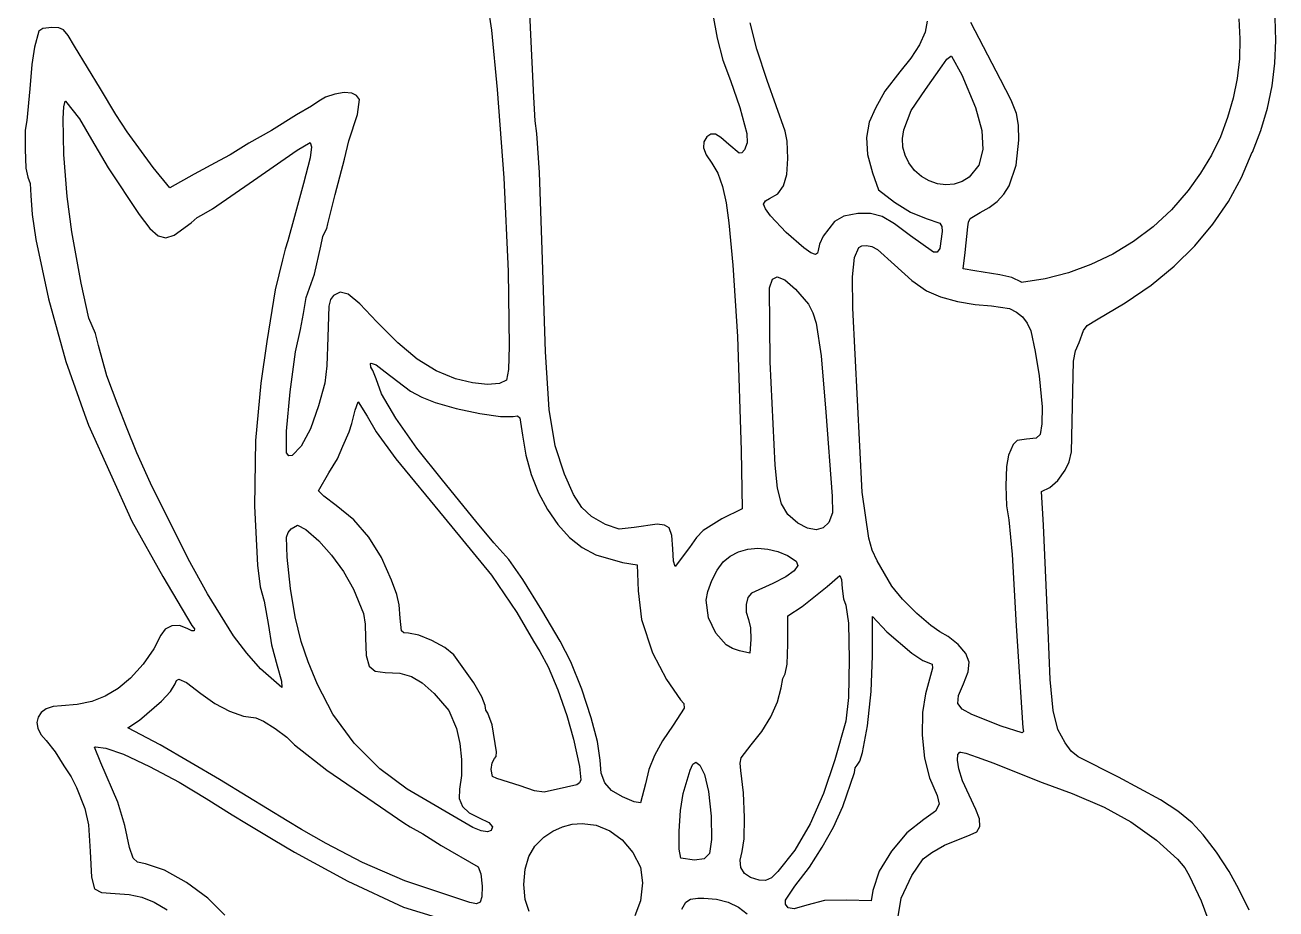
# Model space of a CAD drawing. Extents: x 5 to 193, y 5 to 200.
# Drawn here: x 4.7 to 121.3, y 49.7 to 132 of the extents above; entities that cross this region are included whole.
import ezdxf

# ---------------------------------------------------------------- set-up
doc = ezdxf.new("R2010")
doc.units = 0

msp = doc.modelspace()

# ---------------------------------------------------------------- linework, layer by layer
at = {"layer": 'Layer 1'}
for p, q in [((51.841493, 131.828647), (51.497535, 139.695592)), ((47.864272, 133.813499), (48.207882, 131.581703)), ((68.84245, 133.039512), (69.225745, 130.834129)), ((7.215105, 131.828647), (6.38454, 131.729466)), ((7.86166, 131.79192), (7.215105, 131.828647)), ((8.309938, 131.583717), (7.86166, 131.79192)), ((52.150174, 125.337536), (51.841493, 131.828647)), ((72.945222, 129.812812), (72.309088, 132.264078)), ((88.803785, 132.393092), (88.60963, 131.393524)), ((95.647674, 126.969133), (92.877681, 132.290577)), ((117.876897, 132.609036), (117.972495, 130.759458)), ((121.328941, 130.604876), (121.252163, 132.717952)), ((5.998022, 131.475869), (5.592328, 129.994203)), ((6.38454, 131.729466), (5.998022, 131.475869)), ((8.735557, 131.057007), (8.309938, 131.583717)), ((9.314133, 130.064758), (8.735557, 131.057007)), ((48.207882, 131.581703), (48.728229, 126.043092)), ((69.225745, 130.834129), (69.767227, 128.786456)), ((88.60963, 131.393524), (88.087362, 130.212442)), ((117.972495, 130.759458), (117.916134, 128.905633)), ((5.592328, 129.994203), (5.335286, 128.383204)), ((11.73948, 126.104828), (9.314133, 130.064758)), ((73.881285, 126.889758), (72.945222, 129.812812)), ((88.087362, 130.212442), (87.288305, 128.94429)), ((121.234952, 128.4886), (121.328941, 130.604876)), ((5.335286, 128.383204), (5.160175, 126.096008)), ((69.767227, 128.786456), (70.46816, 126.889758)), ((87.288305, 128.94429), (86.263785, 127.683508)), ((90.197257, 128.230314), (90.654468, 128.872694)), ((90.654468, 128.872694), (91.008646, 129.156356)), ((91.008646, 129.156356), (91.070382, 129.147536)), ((91.008646, 129.156356), (91.008646, 129.156356)), ((91.070382, 129.147536), (92.037618, 127.412716)), ((117.916134, 128.905633), (117.70637, 127.057253)), ((120.968883, 126.380222), (121.234952, 128.4886)), ((86.263785, 127.683508), (84.852674, 125.893161)), ((88.645035, 126.025453), (90.197257, 128.230314)), ((92.037618, 127.412716), (93.31934, 124.349758)), ((5.160175, 126.096008), (4.877953, 123.159133)), ((13.17705, 123.705939), (11.73948, 126.104828)), ((48.728229, 126.043092), (49.35473, 117.793585)), ((70.46816, 126.889758), (71.360947, 124.349453)), ((75.574618, 122.171356), (73.881285, 126.889758)), ((87.320851, 124.069193), (88.645035, 126.025453)), ((96.628022, 125.033391), (95.647674, 126.969133)), ((117.70637, 127.057253), (117.341759, 125.224007)), ((120.529417, 124.290838), (120.968883, 126.380222)), ((8.32391, 124.435163), (8.458647, 124.949481)), ((8.458647, 124.949481), (8.476286, 124.9583)), ((8.476286, 124.9583), (9.800372, 123.294961)), ((8.476286, 124.9583), (8.476286, 124.9583)), ((32.112396, 124.940661), (31.40684, 124.490869)), ((32.733164, 125.313556), (32.112396, 124.940661)), ((33.580388, 125.598607), (32.733164, 125.313556)), ((34.458703, 125.746507), (33.580388, 125.598607)), ((35.172743, 125.707953), (34.458703, 125.746507)), ((35.601249, 125.475374), (35.172743, 125.707953)), ((35.878299, 125.11705), (35.601249, 125.475374)), ((35.702972, 123.710494), (35.878299, 125.11705)), ((52.254407, 123.113499), (52.150174, 125.337536)), ((84.852674, 125.893161), (84.006007, 124.305661)), ((97.134813, 123.788453), (96.628022, 125.033391)), ((117.341759, 125.224007), (116.820857, 123.415585)), ((8.264547, 123.339781), (8.32391, 124.435163)), ((14.235383, 122.091981), (13.17705, 123.705939)), ((30.013368, 123.679481), (27.702675, 122.233092)), ((31.40684, 124.490869), (30.013368, 123.679481)), ((34.881701, 121.245314), (35.702972, 123.710494)), ((71.360947, 124.349453), (72.011563, 121.950869)), ((84.006007, 124.305661), (83.403323, 123.001208)), ((86.626349, 122.293022), (87.320851, 124.069193)), ((93.31934, 124.349758), (93.909665, 122.223135)), ((97.323572, 122.722743), (97.134813, 123.788453)), ((119.915239, 122.231544), (120.529417, 124.290838)), ((4.877953, 123.159133), (4.729791, 122.234551)), ((8.342284, 119.992504), (8.264547, 123.339781)), ((9.800372, 123.294961), (10.910453, 121.368786)), ((52.432396, 121.924411), (52.254407, 123.113499)), ((83.403323, 123.001208), (83.155032, 121.55461)), ((97.349826, 121.324689), (97.323572, 122.722743)), ((116.820857, 123.415585), (116.142219, 121.641675)), ((4.729791, 122.234551), (4.709411, 120.469608)), ((10.910453, 121.368786), (12.473918, 118.736519)), ((16.643092, 118.775869), (14.235383, 122.091981)), ((27.702675, 122.233092), (25.586009, 121.033647)), ((52.67912, 118.296519), (52.432396, 121.924411)), ((68.263299, 121.615731), (67.985631, 121.162904)), ((68.650496, 121.889322), (68.263299, 121.615731)), ((69.064227, 121.884409), (68.650496, 121.889322)), ((69.591226, 121.570973), (69.064227, 121.884409)), ((70.318229, 120.918994), (69.591226, 121.570973)), ((72.011563, 121.950869), (72.039014, 121.078331)), ((75.74921, 121.212143), (75.574618, 122.171356)), ((83.155032, 121.55461), (83.261673, 119.977617)), ((86.513983, 121.466084), (86.626349, 122.293022)), ((86.557544, 120.676504), (86.513983, 121.466084)), ((93.909665, 122.223135), (94.008259, 120.439485)), ((97.121927, 118.978212), (97.349826, 121.324689)), ((116.142219, 121.641675), (115.304402, 119.911969)), ((119.125035, 120.213439), (119.915239, 122.231544)), ((4.709411, 120.469608), (4.799759, 118.724306)), ((25.586009, 121.033647), (23.848578, 119.940036)), ((26.009342, 117.567606), (30.092743, 120.381008)), ((30.092743, 120.381008), (31.283368, 121.104203)), ((31.283368, 121.104203), (31.404475, 120.689185)), ((31.404475, 120.689185), (31.303629, 119.679989)), ((34.484826, 119.551981), (34.881701, 121.245314)), ((67.985631, 121.162904), (67.96965, 120.61319)), ((67.96965, 120.61319), (68.21735, 119.956206)), ((71.291252, 120.100696), (70.318229, 120.918994)), ((71.535149, 120.14065), (71.291252, 120.100696)), ((71.782257, 120.425106), (71.535149, 120.14065)), ((72.039014, 121.078331), (71.782257, 120.425106)), ((75.821563, 119.596078), (75.74921, 121.212143)), ((86.756533, 119.921729), (86.557544, 120.676504)), ((94.008259, 120.439485), (93.614667, 118.992603)), ((118.108497, 117.831091), (119.107396, 120.186981)), ((119.107396, 120.186981), (119.125035, 120.213439)), ((8.632543, 116.081007), (8.342284, 119.992504)), ((22.825523, 119.410869), (20.47955, 118.140869)), ((23.848578, 119.940036), (22.825523, 119.410869)), ((31.303629, 119.679989), (30.666007, 117.294203)), ((33.620521, 116.253508), (34.484826, 119.551981)), ((68.21735, 119.956206), (68.730729, 119.181564)), ((68.730729, 119.181564), (69.285328, 118.244299)), ((75.724468, 118.13153), (75.821563, 119.596078)), ((83.261673, 119.977617), (83.723785, 118.281981)), ((87.110451, 119.199203), (86.756533, 119.921729)), ((87.643912, 118.497204), (87.110451, 119.199203)), ((93.614667, 118.992603), (92.728438, 117.876286)), ((96.447642, 117.072853), (97.121927, 118.978212)), ((115.304402, 119.911969), (114.305961, 118.236156)), ((4.799759, 118.724306), (4.983786, 117.858647)), ((4.983786, 117.858647), (5.183105, 117.287228)), ((12.473918, 118.736519), (15.364273, 114.383786)), ((18.212953, 116.870869), (16.643092, 118.775869)), ((20.47955, 118.140869), (18.212953, 116.870869)), ((49.35473, 117.793585), (49.750908, 109.118687)), ((52.952743, 110.212189), (52.67912, 118.296519)), ((69.285328, 118.244299), (69.73287, 117.006243)), ((75.421533, 117.047962), (75.724468, 118.13153)), ((83.723785, 118.281981), (84.288229, 116.7033)), ((88.286256, 117.934152), (87.643912, 118.497204)), ((89.007154, 117.517234), (88.286256, 117.934152)), ((92.728438, 117.876286), (92.069705, 117.454693)), ((114.305961, 118.236156), (113.145451, 116.623925)), ((116.887887, 115.59561), (118.108497, 117.831091)), ((5.183105, 117.287228), (5.266008, 116.156494)), ((22.199342, 114.912953), (26.009342, 117.567606)), ((30.666007, 117.294203), (29.81934, 114.189758)), ((69.73287, 117.006243), (70.074011, 115.466786)), ((74.895279, 116.310205), (75.421533, 117.047962)), ((84.288229, 116.7033), (85.769896, 115.530314)), ((89.776276, 117.25364), (89.007154, 117.517234)), ((90.563295, 117.150559), (89.776276, 117.25364)), ((91.337881, 117.215181), (90.563295, 117.150559)), ((92.069705, 117.454693), (91.337881, 117.215181)), ((95.943136, 116.285683), (96.447642, 117.072853)), ((113.145451, 116.623925), (111.582953, 114.837277)), ((5.266008, 116.156494), (5.387137, 114.376336)), ((9.076008, 112.778647), (8.632543, 116.081007)), ((32.923785, 113.519481), (33.620521, 116.253508)), ((70.074011, 115.466786), (70.30941, 113.625314)), ((73.563785, 115.345106), (73.731109, 115.652826)), ((73.731109, 115.652826), (74.128229, 115.883092)), ((74.128229, 115.883092), (74.895279, 116.310205)), ((85.769896, 115.530314), (87.251563, 114.613856)), ((94.599459, 115.042537), (95.327071, 115.608899)), ((95.327071, 115.608899), (95.943136, 116.285683)), ((115.440209, 113.478289), (116.887887, 115.59561)), ((5.387137, 114.376336), (5.725876, 112.07703)), ((15.364273, 114.383786), (16.346539, 113.08371)), ((20.752825, 114.123797), (21.176286, 114.339689)), ((21.176286, 114.339689), (22.199342, 114.912953)), ((73.737702, 114.912988), (73.563785, 115.345106)), ((74.203304, 114.274101), (73.737702, 114.912988)), ((82.339132, 114.4808), (81.032053, 114.245498)), ((83.540167, 114.475026), (82.339132, 114.4808)), ((84.605642, 114.19245), (83.540167, 114.475026)), ((87.251563, 114.613856), (88.733229, 114.031008)), ((92.834174, 114.015851), (93.760313, 114.586633)), ((93.760313, 114.586633), (94.599459, 115.042537)), ((111.582953, 114.837277), (109.87816, 113.251821)), ((18.627467, 112.469967), (20.188509, 113.616494)), ((20.188509, 113.616494), (20.752825, 114.123797)), ((29.81934, 114.189758), (29.210799, 111.949619)), ((32.854801, 113.077603), (32.923785, 113.519481)), ((70.30941, 113.625314), (70.706285, 109.674203)), ((75.672659, 112.701973), (74.203304, 114.274101)), ((80.160729, 113.731147), (79.127681, 112.358384)), ((81.032053, 114.245498), (80.160729, 113.731147)), ((85.768174, 113.535907), (84.605642, 114.19245)), ((87.260382, 112.408231), (85.768174, 113.535907)), ((88.733229, 114.031008), (89.995009, 113.586802)), ((89.995009, 113.586802), (90.179752, 113.281354)), ((90.179752, 113.281354), (90.214896, 112.796286)), ((92.349201, 110.847189), (92.587326, 113.228439)), ((92.587326, 113.228439), (92.653286, 113.681058)), ((92.653286, 113.681058), (92.834174, 114.015851)), ((109.87816, 113.251821), (108.048095, 111.86943)), ((113.760102, 111.476879), (115.440209, 113.478289)), ((5.725876, 112.07703), (6.908306, 106.522556)), ((9.931494, 107.980869), (9.076008, 112.778647)), ((16.346539, 113.08371), (17.116445, 112.39065)), ((17.116445, 112.39065), (17.826063, 112.215702)), ((17.826063, 112.215702), (18.627467, 112.469967)), ((32.271146, 111.446911), (32.462722, 112.344031)), ((32.462722, 112.344031), (32.68566, 112.805106)), ((32.68566, 112.805106), (32.854801, 113.077603)), ((77.298046, 111.28063), (75.672659, 112.701973)), ((79.127681, 112.358384), (78.777841, 111.623708)), ((89.412326, 110.873647), (87.260382, 112.408231)), ((90.214896, 112.796286), (90.005951, 111.216347)), ((28.972674, 111.164689), (28.71691, 110.168092)), ((29.210799, 111.949619), (28.972674, 111.164689)), ((31.680829, 108.845727), (32.271146, 111.446911)), ((77.958687, 110.830224), (77.298046, 111.28063)), ((78.40566, 110.661981), (77.958687, 110.830224)), ((78.643785, 111.041217), (78.574196, 110.773229)), ((78.777841, 111.623708), (78.643785, 111.041217)), ((82.039271, 110.388578), (82.428894, 111.317434)), ((82.428894, 111.317434), (82.720611, 111.471945)), ((82.720611, 111.471945), (83.16816, 111.508647)), ((83.16816, 111.508647), (83.654868, 111.424672)), ((83.16816, 111.508647), (83.16816, 111.508647)), ((83.654868, 111.424672), (84.194866, 111.134048)), ((84.194866, 111.134048), (85.769896, 109.700661)), ((89.755937, 110.887688), (89.412326, 110.873647)), ((90.005951, 111.216347), (89.755937, 110.887688)), ((92.163993, 109.321425), (92.349201, 110.847189)), ((108.048095, 111.86943), (106.109777, 110.69198)), ((111.84221, 109.589132), (113.760102, 111.476879)), ((28.71691, 110.168092), (28.03195, 107.35721)), ((53.226407, 101.592018), (52.952743, 110.212189)), ((70.706285, 109.674203), (71.130532, 103.029526)), ((78.574196, 110.773229), (78.40566, 110.661981)), ((81.861772, 108.588008), (82.039271, 110.388578)), ((85.769896, 109.700661), (87.377656, 108.241593)), ((104.080229, 109.721344), (101.976471, 108.959396)), ((106.109777, 110.69198), (104.080229, 109.721344)), ((30.921771, 106.649133), (31.680829, 108.845727)), ((49.750908, 109.118687), (49.849618, 102.134863)), ((74.38267, 108.351954), (74.842604, 108.598231)), ((74.842604, 108.598231), (75.545462, 108.292035)), ((74.842604, 108.598231), (74.842604, 108.598231)), ((81.88934, 105.661356), (81.861772, 108.588008)), ((93.239965, 109.127397), (92.163993, 109.321425)), ((95.577118, 108.783439), (93.239965, 109.127397)), ((96.694376, 108.51154), (95.577118, 108.783439)), ((97.596771, 108.086703), (96.694376, 108.51154)), ((101.976471, 108.959396), (99.815524, 108.408011)), ((109.681172, 107.812799), (111.84221, 109.589132)), ((10.663508, 104.735314), (9.931494, 107.980869)), ((28.03195, 107.35721), (27.252884, 102.556911)), ((74.128229, 107.557536), (74.38267, 108.351954)), ((74.186227, 100.659163), (74.128229, 107.557536)), ((75.545462, 108.292035), (76.527118, 107.434064)), ((76.527118, 107.434064), (77.738048, 106.026194)), ((87.377656, 108.241593), (88.759688, 107.266494)), ((97.61441, 108.069064), (97.596771, 108.086703)), ((99.815524, 108.408011), (97.61441, 108.069064)), ((107.271632, 106.145632), (109.681172, 107.812799)), ((6.908306, 106.522556), (8.517538, 100.696232)), ((30.666007, 105.158647), (30.921771, 106.649133)), ((33.182653, 106.465634), (33.017188, 105.853536)), ((33.47059, 106.834342), (33.182653, 106.465634)), ((34.092484, 107.167361), (33.47059, 106.834342)), ((34.838418, 106.952634), (34.092484, 107.167361)), ((35.90806, 106.070219), (34.838418, 106.952634)), ((88.759688, 107.266494), (90.052725, 106.733791)), ((90.052725, 106.733791), (91.625745, 106.293232)), ((91.625745, 106.293232), (93.280476, 105.990936)), ((104.608229, 104.585383), (107.271632, 106.145632)), ((30.401424, 103.676981), (30.666007, 105.158647)), ((33.017188, 105.853536), (32.923785, 102.953786)), ((37.501076, 104.400175), (35.90806, 106.070219)), ((77.738048, 106.026194), (78.148239, 105.242143)), ((78.148239, 105.242143), (78.465892, 104.253538)), ((82.762465, 88.507536), (81.88934, 105.661356)), ((93.280476, 105.990936), (94.818646, 105.873022)), ((94.818646, 105.873022), (96.493811, 105.618947)), ((96.493811, 105.618947), (97.153193, 105.303804)), ((97.153193, 105.303804), (97.70069, 104.856052)), ((11.269004, 103.295161), (10.663508, 104.735314)), ((39.452518, 102.419369), (37.501076, 104.400175)), ((78.465892, 104.253538), (78.936519, 101.209235)), ((97.70069, 104.856052), (98.141491, 104.270287)), ((98.141491, 104.270287), (98.480783, 103.541104)), ((103.370474, 103.596606), (103.733949, 104.061921)), ((103.733949, 104.061921), (104.608229, 104.585383)), ((11.571911, 102.195314), (11.269004, 103.295161)), ((29.931636, 101.596377), (30.401424, 103.676981)), ((32.923785, 102.953786), (32.850167, 100.298339)), ((71.130532, 103.029526), (71.464757, 92.396911)), ((98.480783, 103.541104), (98.87559, 101.630869)), ((102.976632, 102.468717), (103.370474, 103.596606)), ((12.351538, 99.373321), (11.571911, 102.195314)), ((27.252884, 102.556911), (26.688439, 98.667536)), ((29.427454, 97.882747), (29.931636, 101.596377)), ((41.271439, 100.915692), (39.452518, 102.419369)), ((49.849618, 102.134863), (49.76644, 99.938499)), ((53.574921, 96.218217), (53.226407, 101.592018)), ((98.87559, 101.630869), (99.263646, 99.373092)), ((102.448028, 100.738812), (102.636338, 101.702666)), ((102.636338, 101.702666), (102.976632, 102.468717)), ((8.517538, 100.696232), (10.257814, 95.801217)), ((32.850167, 100.298339), (32.668021, 98.685175)), ((36.927813, 100.501981), (36.97191, 100.546078)), ((36.941936, 100.177202), (36.927813, 100.501981)), ((36.97191, 100.546078), (37.454385, 100.369801)), ((36.97191, 100.546078), (36.97191, 100.546078)), ((37.454385, 100.369801), (38.294826, 99.734689)), ((43.041828, 99.82693), (41.271439, 100.915692)), ((74.630938, 91.047536), (74.186227, 100.659163)), ((78.936519, 101.209235), (79.375799, 95.986425)), ((102.350451, 96.533231), (102.448028, 100.738812)), ((13.379897, 96.550869), (12.351538, 99.373321)), ((37.13066, 99.858161), (36.941936, 100.177202)), ((37.43934, 99.08205), (37.13066, 99.858161)), ((38.294826, 99.734689), (40.645859, 97.926622)), ((44.847674, 99.090869), (43.041828, 99.82693)), ((49.76644, 99.938499), (49.583715, 98.958578)), ((99.263646, 99.373092), (99.521999, 96.478064)), ((26.688439, 98.667536), (26.196991, 93.345811)), ((32.668021, 98.685175), (32.059479, 96.550869)), ((37.934336, 97.676577), (37.43934, 99.08205)), ((46.425082, 98.701653), (44.847674, 99.090869)), ((47.835914, 98.547551), (46.425082, 98.701653)), ((48.936636, 98.632035), (47.835914, 98.547551)), ((49.583715, 98.958578), (48.936636, 98.632035)), ((29.079528, 94.193299), (29.427454, 97.882747)), ((35.472604, 96.153994), (35.763646, 96.921286)), ((35.763646, 96.921286), (36.601493, 95.598369)), ((35.763646, 96.921286), (35.763646, 96.921286)), ((39.275265, 95.41427), (37.934336, 97.676577)), ((40.645859, 97.926622), (41.70678, 97.367646)), ((41.70678, 97.367646), (42.942674, 96.886008)), ((42.942674, 96.886008), (44.905774, 96.321158)), ((10.257814, 95.801217), (10.62823, 94.769342)), ((14.156008, 94.575314), (13.379897, 96.550869)), ((32.059479, 96.550869), (31.318045, 94.426181)), ((35.181563, 94.901633), (35.472604, 96.153994)), ((44.905774, 96.321158), (47.098864, 95.85511)), ((47.098864, 95.85511), (49.032869, 95.575987)), ((50.218715, 95.571911), (50.612333, 95.631434)), ((50.612333, 95.631434), (50.839459, 95.459023)), ((54.126078, 92.838572), (53.574921, 96.218217)), ((79.375799, 95.986425), (79.966701, 88.145939)), ((99.521999, 96.478064), (99.498478, 94.886836)), ((102.252468, 92.290956), (102.350451, 96.533231)), ((10.62823, 94.769342), (14.676355, 85.826425)), ((15.143786, 92.176425), (14.156008, 94.575314)), ((34.934618, 94.143161), (35.181563, 94.901633)), ((36.601493, 95.598369), (37.43934, 94.134342)), ((41.246045, 92.624446), (39.275265, 95.41427)), ((49.032869, 95.575987), (50.218715, 95.571911)), ((50.839459, 95.459023), (51.10066, 93.825661)), ((99.498478, 94.886836), (99.36066, 93.896217)), ((26.196991, 93.345811), (26.099671, 87.21254)), ((29.078507, 92.185244), (29.079528, 94.193299)), ((31.318045, 94.426181), (30.437521, 92.789859)), ((34.352535, 92.802606), (34.934618, 94.143161)), ((37.43934, 94.134342), (39.289743, 91.622289)), ((51.10066, 93.825661), (51.401014, 91.955614)), ((97.189926, 93.334669), (96.82066, 92.952536)), ((98.08184, 93.446425), (97.189926, 93.334669)), ((98.95887, 93.55802), (98.08184, 93.446425)), ((99.36066, 93.896217), (98.95887, 93.55802)), ((16.413786, 89.354203), (15.143786, 92.176425)), ((29.303998, 91.908915), (29.078507, 92.185244)), ((30.437521, 92.789859), (29.622733, 91.942635)), ((33.828244, 91.629893), (34.352535, 92.802606)), ((43.63059, 89.636425), (41.246045, 92.624446)), ((55.007674, 90.200869), (54.126078, 92.838572)), ((71.464757, 92.396911), (71.57941, 86.972953)), ((96.82066, 92.952536), (96.406146, 91.973578)), ((102.051705, 91.34399), (102.252468, 92.290956)), ((29.622733, 91.942635), (29.303998, 91.908915)), ((33.047257, 90.306703), (33.828244, 91.629893)), ((39.289743, 91.622289), (43.780521, 86.143925)), ((51.401014, 91.955614), (51.900327, 90.153999)), ((74.858225, 88.902219), (74.630938, 91.047536)), ((96.406146, 91.973578), (96.214198, 90.907205)), ((101.680174, 90.562467), (102.051705, 91.34399)), ((32.077118, 88.631008), (33.047257, 90.306703)), ((51.900327, 90.153999), (52.577793, 88.454684)), ((55.83927, 88.310647), (55.007674, 90.200869)), ((96.214198, 90.907205), (96.152364, 89.109259)), ((100.979122, 89.595088), (101.680174, 90.562467)), ((19.932745, 82.298647), (16.413786, 89.354203)), ((32.559878, 88.135288), (32.077118, 88.631008)), ((46.743854, 85.826425), (43.63059, 89.636425)), ((75.227165, 87.443143), (74.858225, 88.902219)), ((96.152364, 89.109259), (96.219625, 87.235347)), ((99.457674, 88.586911), (100.233785, 88.966147)), ((100.233785, 88.966147), (100.979122, 89.595088)), ((33.717535, 87.281633), (32.559878, 88.135288)), ((52.577793, 88.454684), (53.412608, 86.891532)), ((56.605041, 87.078598), (55.83927, 88.310647)), ((79.966701, 88.145939), (79.974733, 86.606)), ((83.365931, 84.246078), (82.762465, 88.507536)), ((99.660521, 85.438369), (99.457674, 88.586911)), ((26.099671, 87.21254), (26.373906, 81.726768)), ((35.354762, 85.945811), (33.717535, 87.281633)), ((53.412608, 86.891532), (54.383967, 85.498411)), ((57.522424, 86.236903), (56.605041, 87.078598)), ((71.57941, 86.972953), (69.683229, 86.029272)), ((75.831567, 86.43248), (75.227165, 87.443143)), ((76.765243, 85.632397), (75.831567, 86.43248)), ((79.974733, 86.606), (79.649201, 85.676494)), ((96.219625, 87.235347), (96.414965, 85.941078)), ((14.676355, 85.826425), (17.557499, 80.647843)), ((29.519479, 85.103231), (30.110382, 85.456008)), ((30.110382, 85.456008), (30.877674, 85.032675)), ((30.110382, 85.456008), (30.110382, 85.456008)), ((36.773148, 84.320861), (35.354762, 85.945811)), ((43.780521, 86.143925), (48.181424, 80.781703)), ((48.428368, 83.797953), (46.743854, 85.826425)), ((54.383967, 85.498411), (55.471068, 84.309185)), ((58.808854, 85.517744), (57.522424, 86.236903)), ((60.107999, 85.056024), (58.808854, 85.517744)), ((61.489965, 85.226703), (60.107999, 85.056024)), ((63.640378, 85.532935), (61.489965, 85.226703)), ((64.324006, 85.449587), (63.640378, 85.532935)), ((64.761979, 85.209064), (64.324006, 85.449587)), ((64.999399, 84.489043), (64.761979, 85.209064)), ((69.683229, 86.029272), (67.919191, 84.950872)), ((77.654606, 85.161207), (76.765243, 85.632397)), ((78.454589, 85.011806), (77.654606, 85.161207)), ((79.130888, 85.183725), (78.454589, 85.011806)), ((79.649201, 85.676494), (79.130888, 85.183725)), ((96.414965, 85.941078), (96.73109, 82.705011)), ((100.092674, 75.666425), (99.660521, 85.438369)), ((29.085546, 84.324645), (29.229511, 84.768063)), ((29.140243, 82.457397), (29.085546, 84.324645)), ((29.229511, 84.768063), (29.519479, 85.103231)), ((30.877674, 85.032675), (32.093541, 83.995521)), ((32.093541, 83.995521), (33.29273, 82.656729)), ((37.951366, 82.436662), (36.773148, 84.320861)), ((55.471068, 84.309185), (56.653103, 83.357721)), ((65.097118, 83.233508), (64.999399, 84.489043)), ((67.302386, 84.290408), (66.64934, 83.356981)), ((67.919191, 84.950872), (67.302386, 84.290408)), ((83.689438, 83.102035), (83.365931, 84.246078)), ((49.813021, 82.245731), (48.428368, 83.797953)), ((56.653103, 83.357721), (57.909271, 82.677883)), ((65.159295, 82.078468), (65.097118, 83.233508)), ((66.64934, 83.356981), (65.308785, 81.601911)), ((70.441137, 82.570103), (71.219933, 82.962275)), ((71.219933, 82.962275), (72.090274, 83.201227)), ((72.090274, 83.201227), (73.016979, 83.286425)), ((73.016979, 83.286425), (73.965278, 83.217864)), ((73.016979, 83.286425), (73.016979, 83.286425)), ((73.965278, 83.217864), (74.901741, 82.9955)), ((74.901741, 82.9955), (75.793202, 82.618737)), ((84.138299, 82.113439), (83.689438, 83.102035)), ((21.714273, 79.053092), (19.932745, 82.298647)), ((26.373906, 81.726768), (26.643301, 79.682644)), ((29.458963, 79.526945), (29.140243, 82.457397)), ((33.29273, 82.656729), (34.395641, 81.116848)), ((38.86809, 80.323092), (37.951366, 82.436662)), ((51.110198, 80.386209), (49.813021, 82.245731)), ((57.909271, 82.677883), (60.405174, 81.972328)), ((60.405174, 81.972328), (61.772188, 81.734203)), ((61.772188, 81.734203), (61.869201, 79.317675)), ((65.308785, 81.601911), (65.159295, 82.078468)), ((69.232753, 81.257604), (69.789063, 82.025244)), ((69.789063, 82.025244), (70.441137, 82.570103)), ((75.793202, 82.618737), (76.606493, 82.086981)), ((76.755385, 81.697473), (76.416535, 81.198804)), ((76.606493, 82.086981), (76.755385, 81.697473)), ((85.522951, 79.758647), (84.138299, 82.113439)), ((96.73109, 82.705011), (97.111701, 76.072119)), ((17.557499, 80.647843), (20.250245, 76.107397)), ((34.395641, 81.116848), (35.322674, 79.476425)), ((48.181424, 80.781703), (50.545207, 77.295193)), ((68.726343, 80.275035), (69.232753, 81.257604)), ((75.625858, 80.626081), (74.419271, 80.014411)), ((76.416535, 81.198804), (75.625858, 80.626081)), ((79.481632, 79.741008), (80.681076, 80.746425)), ((80.681076, 80.746425), (80.838109, 80.392588)), ((80.681076, 80.746425), (80.681076, 80.746425)), ((26.643301, 79.682644), (26.99712, 78.347536)), ((29.902121, 76.887425), (29.458963, 79.526945)), ((35.322674, 79.476425), (36.255964, 77.214293)), ((39.379618, 78.973717), (38.86809, 80.323092)), ((52.902613, 77.516185), (51.110198, 80.386209)), ((61.869201, 79.317675), (62.175483, 76.641707)), ((68.356623, 79.274602), (68.726343, 80.275035)), ((74.419271, 80.014411), (72.434896, 79.097189)), ((77.162118, 77.853647), (79.481632, 79.741008)), ((80.838109, 80.392588), (80.901563, 79.538161)), ((80.901563, 79.538161), (80.997996, 78.582891)), ((86.521109, 78.558445), (85.522951, 79.758647)), ((24.134515, 75.144285), (21.714273, 79.053092)), ((26.99712, 78.347536), (27.393995, 76.089758)), ((39.603824, 78.005597), (39.379618, 78.973717)), ((68.210382, 78.453369), (68.356623, 79.274602)), ((68.439885, 76.801633), (68.210382, 78.453369)), ((72.10265, 78.698024), (71.933617, 78.057764)), ((72.434896, 79.097189), (72.10265, 78.698024)), ((80.997996, 78.582891), (81.227882, 77.994758)), ((87.852636, 77.212653), (86.521109, 78.558445)), ((36.255964, 77.214293), (36.404921, 76.230686)), ((39.697118, 76.786494), (39.603824, 78.005597)), ((50.545207, 77.295193), (52.114896, 74.643369)), ((54.592212, 74.625274), (52.902613, 77.516185)), ((71.933617, 78.057764), (71.944668, 77.328674)), ((71.944668, 77.328674), (72.152674, 76.663022)), ((75.821563, 76.980522), (77.162118, 77.853647)), ((75.821563, 74.369967), (75.821563, 76.980522)), ((81.227882, 77.994758), (81.465134, 76.315856)), ((89.13939, 76.07932), (87.852636, 77.212653)), ((18.402864, 76.063407), (17.785314, 75.75611)), ((19.123896, 76.092838), (18.402864, 76.063407)), ((19.835731, 75.816356), (19.123896, 76.092838)), ((20.252397, 75.604362), (19.835731, 75.816356)), ((20.250245, 76.107397), (20.497713, 75.77665)), ((27.393995, 76.089758), (27.701485, 74.292797)), ((30.458229, 74.594314), (29.902121, 76.887425)), ((36.404921, 76.230686), (36.442743, 74.934411)), ((39.80586, 75.588685), (39.697118, 76.786494)), ((62.175483, 76.641707), (63.218576, 73.549758)), ((69.094688, 75.367594), (68.439885, 76.801633)), ((72.152674, 76.663022), (72.352187, 75.865259)), ((72.352187, 75.865259), (72.381979, 74.7933)), ((81.465134, 76.315856), (81.546441, 72.930744)), ((83.714965, 73.258717), (83.723785, 76.918786)), ((83.723785, 76.918786), (85.06434, 75.516494)), ((83.723785, 76.918786), (83.723785, 76.918786)), ((90.003229, 75.516494), (89.13939, 76.07932)), ((97.111701, 76.072119), (97.720243, 66.547119)), ((17.383925, 75.198994), (16.71605, 73.907571)), ((17.785314, 75.75611), (17.383925, 75.198994)), ((20.485744, 75.600049), (20.252397, 75.604362)), ((20.497713, 75.77665), (20.485744, 75.600049)), ((25.388384, 73.501867), (24.134515, 75.144285)), ((36.442743, 74.934411), (36.520661, 73.293472)), ((40.030293, 75.417062), (39.80586, 75.588685)), ((40.446771, 75.384203), (40.030293, 75.417062)), ((41.417366, 75.185638), (40.446771, 75.384203)), ((42.647417, 74.686391), (41.417366, 75.185638)), ((43.833273, 74.031137), (42.647417, 74.686391)), ((52.114896, 74.643369), (52.68816, 73.68205)), ((70.081245, 74.294637), (69.094688, 75.367594)), ((72.381979, 74.7933), (72.293785, 73.5233)), ((85.06434, 75.516494), (87.374398, 73.507701)), ((90.763634, 75.081891), (90.003229, 75.516494)), ((91.696563, 74.308231), (90.763634, 75.081891)), ((100.287598, 71.051593), (100.092674, 75.666425)), ((16.71605, 73.907571), (15.711952, 72.499261)), ((26.6708, 72.068092), (25.388384, 73.501867)), ((27.701485, 74.292797), (28.223021, 72.350314)), ((31.115799, 72.703092), (30.458229, 74.594314)), ((44.671285, 73.36455), (43.833273, 74.031137)), ((52.68816, 73.68205), (53.485275, 72.227401)), ((55.580938, 72.703092), (54.592212, 74.625274)), ((63.218576, 73.549758), (64.513387, 71.049607)), ((70.669697, 73.938372), (70.081245, 74.294637)), ((71.306007, 73.726147), (70.669697, 73.938372)), ((72.293785, 73.5233), (71.306007, 73.726147)), ((75.752853, 72.476695), (75.821563, 74.369967)), ((87.374398, 73.507701), (88.420863, 72.824297)), ((92.408326, 73.484694), (91.696563, 74.308231)), ((92.716121, 72.689301), (92.408326, 73.484694)), ((15.711952, 72.499261), (14.549447, 71.197276)), ((28.223021, 72.350314), (28.625888, 70.905245)), ((31.971285, 70.586425), (31.115799, 72.703092)), ((36.520661, 73.293472), (36.794477, 72.313347)), ((36.794477, 72.313347), (37.353243, 71.838979)), ((46.556975, 70.748835), (44.671285, 73.36455)), ((56.630451, 70.163092), (55.580938, 72.703092)), ((75.583438, 71.600661), (75.752853, 72.476695)), ((81.546441, 72.930744), (81.470673, 69.372276)), ((83.577045, 69.939982), (83.714965, 73.258717)), ((88.420863, 72.824297), (89.112465, 72.561981)), ((89.112465, 72.561981), (89.292294, 72.479663)), ((89.292294, 72.479663), (89.297989, 72.107283)), ((92.637609, 71.790561), (92.716121, 72.689301)), ((14.549447, 71.197276), (13.406355, 70.224828)), ((28.646354, 70.304203), (26.6708, 72.068092)), ((37.353243, 71.838979), (38.286007, 71.715314)), ((38.286007, 71.715314), (39.658487, 71.637798)), ((39.658487, 71.637798), (40.738719, 71.34618)), ((40.738719, 71.34618), (41.730303, 70.751854)), ((53.485275, 72.227401), (54.388609, 70.087285)), ((75.186563, 70.295383), (75.366553, 71.154793)), ((75.366553, 71.154793), (75.583438, 71.600661)), ((89.297989, 72.107283), (88.662674, 69.739758)), ((92.190451, 70.656981), (92.637609, 71.790561)), ((13.406355, 70.224828), (12.190719, 69.514823)), ((18.267015, 69.955141), (18.698023, 70.656981)), ((18.698023, 70.656981), (18.843528, 70.977155)), ((18.843528, 70.977155), (19.05962, 71.097953)), ((19.05962, 71.097953), (19.750006, 70.7945)), ((19.05962, 71.097953), (19.05962, 71.097953)), ((19.750006, 70.7945), (21.096911, 69.766217)), ((28.625888, 70.905245), (28.646354, 70.304203)), ((33.398187, 67.820314), (31.971285, 70.586425)), ((41.730303, 70.751854), (42.83684, 69.766217)), ((47.299955, 69.445427), (46.556975, 70.748835)), ((54.388609, 70.087285), (55.228854, 67.700646)), ((57.477118, 67.481981), (56.630451, 70.163092)), ((64.513387, 71.049607), (65.811493, 69.175314)), ((74.856343, 68.990842), (75.186563, 70.295383)), ((91.736451, 69.565145), (92.190451, 70.656981)), ((100.555058, 68.172777), (100.287598, 71.051593)), ((10.92362, 69.016892), (9.574972, 68.721644)), ((12.190719, 69.514823), (10.92362, 69.016892)), ((15.381911, 67.279133), (17.443001, 69.028804)), ((17.443001, 69.028804), (18.267015, 69.955141)), ((21.096911, 69.766217), (22.41161, 68.841431)), ((22.41161, 68.841431), (23.776209, 68.11932)), ((42.83684, 69.766217), (44.220364, 68.166036)), ((47.59934, 68.646147), (47.299955, 69.445427)), ((65.811493, 69.175314), (66.136189, 68.813283)), ((66.136189, 68.813283), (66.160439, 68.394102)), ((74.237148, 67.581567), (74.856343, 68.990842)), ((81.470673, 69.372276), (81.236701, 67.1733)), ((83.236802, 66.735771), (83.577045, 69.939982)), ((88.662674, 69.739758), (88.366956, 67.982179)), ((91.68506, 68.833915), (91.736451, 69.565145)), ((92.080392, 68.302048), (91.68506, 68.833915)), ((6.226047, 67.991273), (5.93081, 67.566397)), ((6.694831, 68.322833), (6.226047, 67.991273)), ((7.327575, 68.539498), (6.694831, 68.322833)), ((8.114689, 68.619689), (7.327575, 68.539498)), ((9.574972, 68.721644), (8.114689, 68.619689)), ((23.776209, 68.11932), (25.079978, 67.649598)), ((25.079978, 67.649598), (26.212189, 67.481981)), ((35.397336, 65.127451), (33.398187, 67.820314)), ((44.220364, 68.166036), (44.927049, 66.494203)), ((47.675445, 68.200371), (47.59934, 68.646147)), ((47.855104, 67.922953), (47.675445, 68.200371)), ((48.269618, 66.846981), (47.855104, 67.922953)), ((55.228854, 67.700646), (55.836701, 65.506425)), ((66.160439, 68.394102), (65.141215, 66.794064)), ((88.366956, 67.982179), (88.338985, 65.873952)), ((92.966563, 67.8083), (92.080392, 68.302048)), ((95.694603, 66.704308), (92.966563, 67.8083)), ((100.988201, 66.414796), (100.555058, 68.172777)), ((5.93081, 67.566397), (5.81871, 67.069785)), ((5.81871, 67.069785), (5.899335, 66.523014)), ((5.899335, 66.523014), (6.182275, 65.947664)), ((14.27948, 66.547119), (15.381911, 67.279133)), ((17.322189, 64.959619), (14.27948, 66.547119)), ((26.212189, 67.481981), (26.928785, 67.194106)), ((26.928785, 67.194106), (28.019269, 66.504854)), ((28.019269, 66.504854), (29.108001, 65.67578)), ((44.927049, 66.494203), (45.231941, 65.097985)), ((48.66215, 64.320768), (48.269618, 66.846981)), ((58.07684, 65.285939), (57.477118, 67.481981)), ((65.141215, 66.794064), (64.130145, 65.341441)), ((73.400334, 66.201873), (74.237148, 67.581567)), ((81.236701, 67.1733), (80.196007, 63.566147)), ((82.778453, 64.250827), (83.236802, 66.735771)), ((97.658507, 66.079689), (95.694603, 66.704308)), ((97.720243, 66.547119), (97.776619, 66.21394)), ((6.182275, 65.947664), (6.677119, 65.365314)), ((6.677119, 65.365314), (7.523786, 64.306981)), ((29.108001, 65.67578), (29.81934, 64.968439)), ((55.836701, 65.506425), (56.402733, 62.956004)), ((64.130145, 65.341441), (63.380498, 63.991414)), ((72.417257, 64.986078), (73.400334, 66.201873)), ((88.338985, 65.873952), (88.563258, 63.740713)), ((97.776619, 66.21394), (97.658507, 66.079689)), ((101.680174, 65.162467), (100.988201, 66.414796)), ((7.523786, 64.306981), (8.335175, 63.019342)), ((11.192675, 64.747953), (11.280869, 64.783231)), ((11.792397, 63.301564), (11.192675, 64.747953)), ((11.280869, 64.783231), (12.251008, 64.668578)), ((11.280869, 64.783231), (11.280869, 64.783231)), ((12.251008, 64.668578), (13.87738, 64.097332)), ((22.851981, 61.758161), (17.322189, 64.959619)), ((29.81934, 64.968439), (32.837955, 62.60355)), ((37.778077, 62.729908), (35.397336, 65.127451)), ((45.231941, 65.097985), (45.388441, 63.595337)), ((48.632427, 63.878616), (48.66215, 64.320768)), ((58.323785, 63.557328), (58.07684, 65.285939)), ((71.456562, 63.766211), (72.417257, 64.986078)), ((82.531307, 63.467064), (82.778453, 64.250827)), ((91.664032, 64.081954), (91.846493, 64.280522)), ((91.846493, 64.280522), (91.943507, 64.289342)), ((91.943507, 64.289342), (92.402118, 64.201147)), ((91.943507, 64.289342), (91.943507, 64.289342)), ((92.402118, 64.201147), (93.460451, 63.830731)), ((102.24102, 64.395843), (101.680174, 65.162467)), ((102.887465, 63.844175), (102.24102, 64.395843)), ((8.335175, 63.019342), (9.009933, 61.993963)), ((13.373307, 59.632909), (11.792397, 63.301564)), ((13.87738, 64.097332), (16.327372, 62.948077)), ((45.388441, 63.595337), (45.389211, 62.131011)), ((48.163785, 62.666564), (48.254351, 63.309865)), ((48.254351, 63.309865), (48.472465, 63.689619)), ((48.472465, 63.689619), (48.632427, 63.878616)), ((58.42301, 62.348711), (58.323785, 63.557328)), ((63.380498, 63.991414), (62.862981, 62.680108)), ((66.70186, 62.620834), (66.974705, 63.16692)), ((66.974705, 63.16692), (67.240243, 63.3633)), ((67.240243, 63.3633), (67.622543, 63.088867)), ((67.240243, 63.3633), (67.240243, 63.3633)), ((67.622543, 63.088867), (68.060451, 62.225592)), ((71.370199, 63.262437), (71.456562, 63.766211)), ((71.447118, 62.587189), (71.370199, 63.262437)), ((80.196007, 63.566147), (79.154525, 60.433442)), ((82.107074, 62.826698), (82.286215, 63.089897)), ((82.286215, 63.089897), (82.531307, 63.467064)), ((88.563258, 63.740713), (89.024271, 61.908092)), ((91.626007, 63.557328), (91.664032, 64.081954)), ((91.753781, 62.732559), (91.626007, 63.557328)), ((93.460451, 63.830731), (95.012674, 63.257467)), ((95.012674, 63.257467), (97.270451, 62.366703)), ((106.645521, 61.969828), (102.887465, 63.844175)), ((9.009933, 61.993963), (9.499341, 60.990869)), ((16.327372, 62.948077), (19.071925, 61.486087)), ((32.837955, 62.60355), (37.245313, 59.597397)), ((40.349757, 60.849758), (37.778077, 62.729908)), ((45.389211, 62.131011), (45.22691, 60.849758)), ((48.280168, 62.02098), (48.163785, 62.666564)), ((48.684132, 61.837536), (48.280168, 62.02098)), ((50.871354, 61.1408), (48.684132, 61.837536)), ((56.402733, 62.956004), (56.535981, 61.721825)), ((58.761098, 61.441853), (58.42301, 62.348711)), ((62.862981, 62.680108), (62.548299, 61.343647)), ((66.067257, 60.426425), (66.70186, 62.620834)), ((68.060451, 62.225592), (68.431594, 60.613265)), ((71.68154, 60.500169), (71.447118, 62.587189)), ((80.94566, 59.2358), (82.030451, 62.4108)), ((82.030451, 62.4108), (82.107074, 62.826698)), ((89.024271, 61.908092), (89.747465, 60.241217)), ((92.110053, 61.617575), (91.753781, 62.732559)), ((97.270451, 62.366703), (99.528229, 61.4583)), ((110.577001, 59.855104), (106.645521, 61.969828)), ((9.499341, 60.990869), (10.284272, 59.032953)), ((19.071925, 61.486087), (21.581981, 59.976633)), ((25.471356, 60.144203), (22.851981, 61.758161)), ((46.470451, 57.286703), (40.349757, 60.849758)), ((45.22691, 60.849758), (45.18901, 59.970153)), ((52.215182, 60.682803), (50.871354, 61.1408)), ((53.102674, 60.567536), (52.215182, 60.682803)), ((55.184063, 61.034967), (53.102674, 60.567536)), ((56.15643, 61.262081), (55.184063, 61.034967)), ((56.415306, 61.429011), (56.15643, 61.262081)), ((56.535981, 61.721825), (56.415306, 61.429011)), ((59.398673, 60.732836), (58.761098, 61.441853)), ((60.396354, 60.117744), (59.398673, 60.732836)), ((62.548299, 61.343647), (62.072049, 59.570939)), ((93.345799, 58.944758), (92.110053, 61.617575)), ((99.528229, 61.4583), (102.343826, 60.432826)), ((14.006078, 57.463092), (13.373307, 59.632909)), ((21.581981, 59.976633), (24.033786, 58.450869)), ((27.31462, 59.015314), (25.471356, 60.144203)), ((37.245313, 59.597397), (40.014618, 57.710036)), ((45.18901, 59.970153), (45.48153, 59.227536)), ((61.490505, 59.653216), (60.396354, 60.117744)), ((62.072049, 59.570939), (61.490505, 59.653216)), ((65.820482, 58.851865), (66.067257, 60.426425)), ((68.431594, 60.613265), (68.664103, 58.325611)), ((71.787577, 58.209418), (71.68154, 60.500169)), ((79.154525, 60.433442), (77.895635, 57.60145)), ((89.747465, 60.241217), (89.932674, 59.456286)), ((102.343826, 60.432826), (105.313785, 59.174064)), ((112.165812, 58.788762), (110.577001, 59.855104)), ((10.284272, 59.032953), (10.617888, 57.534266)), ((24.033786, 58.450869), (25.365523, 57.630661)), ((29.157882, 57.886425), (27.31462, 59.015314)), ((45.48153, 59.227536), (46.100942, 58.625753)), ((46.100942, 58.625753), (47.043715, 58.168647)), ((65.689427, 56.936822), (65.820482, 58.851865)), ((68.664103, 58.325611), (68.709439, 56.140274)), ((80.072619, 57.315442), (80.94566, 59.2358)), ((89.596382, 58.799898), (88.503924, 58.018717)), ((89.932674, 59.456286), (89.596382, 58.799898)), ((93.703306, 58.070639), (93.345799, 58.944758)), ((105.313785, 59.174064), (107.791235, 57.801706)), ((113.524688, 57.701217), (112.165812, 58.788762)), ((10.617888, 57.534266), (10.769341, 55.020106)), ((14.459834, 55.406166), (14.006078, 57.463092)), ((25.365523, 57.630661), (27.843786, 56.140175)), ((30.480799, 57.092675), (29.157882, 57.886425)), ((40.014618, 57.710036), (40.62316, 57.321981)), ((40.62316, 57.321981), (41.787326, 56.669342)), ((47.230237, 56.960529), (46.470451, 57.286703)), ((47.043715, 58.168647), (47.943295, 57.739061)), ((47.943295, 57.739061), (48.304896, 57.321981)), ((48.304896, 57.321981), (48.175982, 56.979873)), ((53.918626, 56.935659), (54.807723, 57.34193)), ((54.807723, 57.34193), (55.719626, 57.581681)), ((55.719626, 57.581681), (56.639271, 57.657119)), ((56.639271, 57.657119), (57.964691, 57.476944)), ((56.639271, 57.657119), (56.639271, 57.657119)), ((57.964691, 57.476944), (59.224509, 56.959762)), ((71.756456, 56.220191), (71.787577, 58.209418)), ((77.895635, 57.60145), (76.459604, 55.15007)), ((79.036809, 55.431507), (80.072619, 57.315442)), ((88.503924, 58.018717), (86.925544, 56.778126)), ((93.430605, 56.8792), (93.730339, 57.377439)), ((93.730339, 57.377439), (93.703306, 58.070639)), ((107.791235, 57.801706), (110.19712, 56.076484)), ((114.552412, 56.587005), (113.524688, 57.701217)), ((27.843786, 56.140175), (29.845799, 54.976008)), ((32.782674, 55.778578), (30.480799, 57.092675)), ((41.787326, 56.669342), (43.507118, 55.58455)), ((47.808254, 56.85882), (47.230237, 56.960529)), ((48.175982, 56.979873), (47.808254, 56.85882)), ((52.245913, 55.536844), (53.067396, 56.360661)), ((53.067396, 56.360661), (53.918626, 56.935659)), ((59.224509, 56.959762), (60.371309, 56.114366)), ((60.371309, 56.114366), (61.357674, 54.94955)), ((65.69437, 55.262865), (65.689427, 56.936822)), ((68.709439, 56.140274), (68.519063, 54.834897)), ((71.57941, 55.037744), (71.756456, 56.220191)), ((86.925544, 56.778126), (85.473893, 55.079234)), ((90.432826, 55.628404), (92.807813, 56.589967)), ((92.807813, 56.589967), (93.430605, 56.8792)), ((110.19712, 56.076484), (112.145713, 54.308142)), ((115.770412, 54.971748), (114.552412, 56.587005)), ((10.769341, 55.020106), (10.909268, 52.652962)), ((14.78483, 54.399306), (14.459834, 55.406166)), ((29.845799, 54.976008), (34.811399, 52.267927)), ((36.160521, 54.023508), (32.782674, 55.778578)), ((43.507118, 55.58455), (46.96434, 53.591356)), ((51.675769, 54.557018), (52.245913, 55.536844)), ((61.357674, 54.94955), (62.096137, 53.563153)), ((65.85559, 54.411564), (65.69437, 55.262865)), ((68.519063, 54.834897), (68.029006, 54.350542)), ((71.37499, 54.242286), (71.57941, 55.037744)), ((76.459604, 55.15007), (74.886701, 53.159203)), ((77.839765, 53.588816), (79.036809, 55.431507)), ((85.473893, 55.079234), (84.346632, 53.196437)), ((88.442188, 54.341008), (89.253953, 54.955204)), ((89.253953, 54.955204), (90.432826, 55.628404)), ((116.950341, 53.180027), (115.770412, 54.971748)), ((15.201111, 54.031369), (14.78483, 54.399306)), ((15.928717, 53.891217), (15.201111, 54.031369)), ((17.726446, 53.288611), (15.928717, 53.891217)), ((40.107543, 52.30535), (36.160521, 54.023508)), ((51.338418, 53.376583), (51.675769, 54.557018)), ((67.116771, 54.217536), (65.85559, 54.411564)), ((68.029006, 54.350542), (67.116771, 54.217536)), ((71.443924, 53.547214), (71.37499, 54.242286)), ((87.368532, 52.788011), (88.442188, 54.341008)), ((112.145713, 54.308142), (112.827984, 53.504597)), ((10.909268, 52.652962), (11.192675, 51.545244)), ((19.768662, 52.153316), (17.726446, 53.288611)), ((46.96434, 53.591356), (47.216504, 52.957008)), ((47.216504, 52.957008), (47.317118, 51.801008)), ((51.215313, 51.950939), (51.338418, 53.376583)), ((62.096137, 53.563153), (62.274896, 52.100869)), ((71.774628, 52.99107), (71.443924, 53.547214)), ((72.355521, 52.612397), (71.774628, 52.99107)), ((73.155778, 52.351192), (72.355521, 52.612397)), ((74.284696, 52.594543), (73.753279, 52.335223)), ((74.886701, 53.159203), (74.284696, 52.594543)), ((76.483021, 51.792189), (77.839765, 53.588816)), ((84.346632, 53.196437), (83.741424, 51.404133)), ((86.396076, 50.689758), (87.368532, 52.788011)), ((112.827984, 53.504597), (113.251285, 52.806425)), ((113.251285, 52.806425), (114.344896, 50.442814)), ((117.863854, 51.536425), (116.950341, 53.180027)), ((11.192675, 51.545244), (11.846667, 51.219866)), ((21.740784, 50.689732), (19.768662, 52.153316)), ((34.811399, 52.267927), (39.97934, 49.851911)), ((46.188229, 50.292883), (40.107543, 52.30535)), ((47.317118, 51.801008), (47.283954, 50.818379)), ((51.320002, 50.57481), (51.215313, 51.950939)), ((62.274896, 52.100869), (62.099733, 50.425637)), ((73.753279, 52.335223), (73.155778, 52.351192)), ((75.61049, 50.501882), (76.483021, 51.792189)), ((83.741424, 51.404133), (83.582674, 50.425175)), ((118.816354, 49.560869), (117.863854, 51.536425)), ((11.846667, 51.219866), (13.115314, 51.113092)), ((13.115314, 51.113092), (14.417813, 51.034498)), ((14.417813, 51.034498), (15.594896, 50.777832)), ((15.594896, 50.777832), (16.744861, 50.311764)), ((16.744861, 50.311764), (17.966009, 49.604967)), ((23.328231, 49.102258), (21.740784, 50.689732)), ((46.794293, 50.164652), (46.188229, 50.292883)), ((47.134607, 50.306372), (46.794293, 50.164652)), ((47.283954, 50.818379), (47.134607, 50.306372)), ((51.717709, 49.454516), (51.320002, 50.57481)), ((62.099733, 50.425637), (61.55644, 49.056056)), ((65.952357, 49.666637), (66.303236, 50.311792)), ((66.303236, 50.311792), (66.743383, 50.607944)), ((66.743383, 50.607944), (67.425451, 50.689758)), ((67.425451, 50.689758), (67.981076, 50.689758)), ((67.425451, 50.689758), (67.425451, 50.689758)), ((67.981076, 50.689758), (69.182792, 50.589615)), ((69.182792, 50.589615), (70.266681, 50.305262)), ((70.266681, 50.305262), (71.219674, 49.849246)), ((75.607783, 50.13161), (75.61049, 50.501882)), ((79.227977, 50.456898), (77.60309, 50.045939)), ((81.316076, 50.50455), (79.227977, 50.456898)), ((83.582674, 50.425175), (81.316076, 50.50455)), ((86.01684, 48.431981), (86.396076, 50.689758)), ((114.344896, 50.442814), (115.198526, 48.18425)), ((39.97934, 49.851911), (46.073576, 47.982189)), ((71.219674, 49.849246), (72.028703, 49.234115)), ((75.848021, 49.798994), (75.607783, 50.13161)), ((76.418559, 49.693789), (75.848021, 49.798994)), ((77.60309, 50.045939), (76.418559, 49.693789))]:
    msp.add_line(p, q, dxfattribs=at)

doc.saveas('drawing.dxf')
